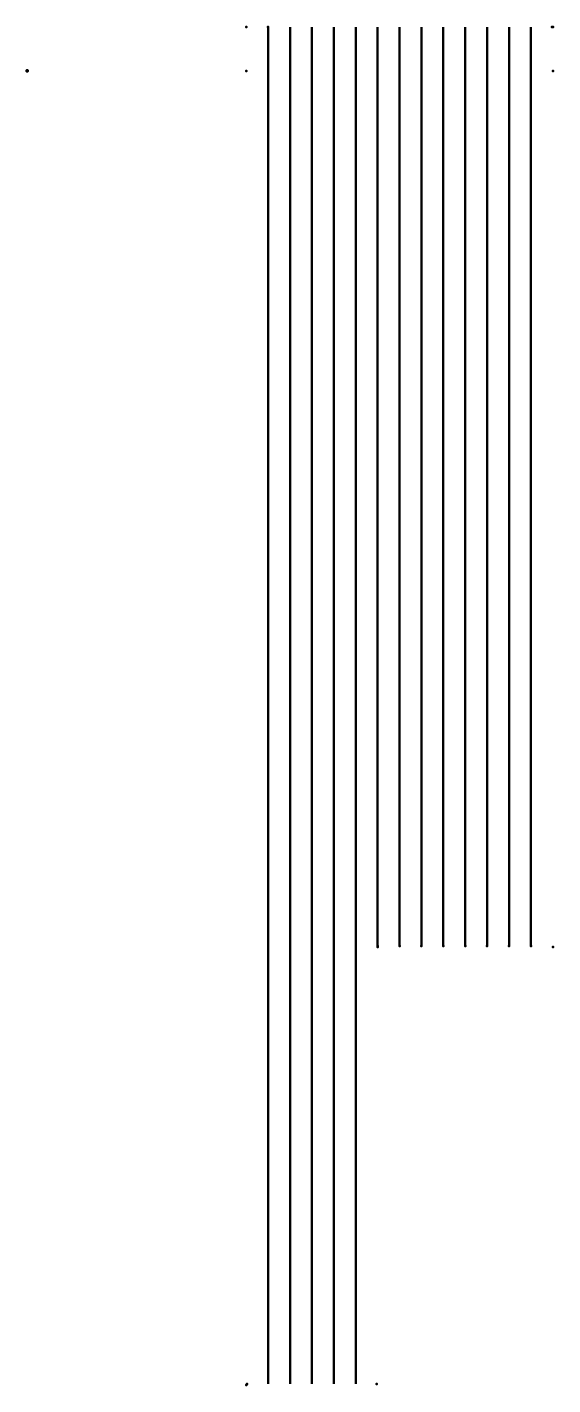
# Model space of a CAD drawing. Header units: millimetres. Extents: x 0 to 15.2, y -38.1 to 1.3.
import ezdxf

# ---------------------------------------------------------------- set-up
doc = ezdxf.new("R2010")
doc.units = ezdxf.units.MM
doc.layers.add('1', color=7, linetype='Continuous', true_color=0xffffff)
doc.layers.add('61', color=7, linetype='Continuous', true_color=0xffffff)

msp = doc.modelspace()

# ---------------------------------------------------------------- linework, layer by layer
at = {"layer": '1', "color": 163, "linetype": 'Continuous', "lineweight": 50}
for p, q in [((6.985, 1.27), (6.985, -38.0746)), ((7.62, 1.27), (7.62, -38.0746)), ((8.255, 1.27), (8.255, -38.0746)), ((8.89, 1.27), (8.89, -38.0746)), ((9.525, 1.27), (9.525, -38.0746)), ((10.16, 1.27), (10.16, -25.3746)), ((10.795, 1.27), (10.795, -25.3746)), ((11.43, 1.27), (11.43, -25.3746)), ((12.065, 1.27), (12.065, -25.3746)), ((12.7, 1.27), (12.7, -25.3746)), ((13.335, 1.27), (13.335, -25.3746)), ((13.97, 1.27), (13.97, -25.3746)), ((14.605, 1.27), (14.605, -25.3746))]:
    msp.add_line(p, q, dxfattribs=at)
for p in [(6.35, 1.27), (6.985, 1.27), (15.2146, 1.27), (15.24, 1.27), (6.35, 0), (15.24, 0), (10.16, -25.3746), (10.16, -25.4), (10.795, -25.3746), (11.43, -25.3746), (12.065, -25.3746), (12.7, -25.3746), (13.335, -25.3746), (13.97, -25.3746), (14.605, -25.3746), (15.24, -25.4), (6.35, -38.1), (6.3754, -38.0746), (10.1346, -38.0746)]:
    msp.add_point(p, dxfattribs=at)
at = {"layer": '61', "color": 23, "linetype": 'Continuous', "lineweight": 70}
msp.add_point((0, 0), dxfattribs=at)

doc.saveas('drawing.dxf')
